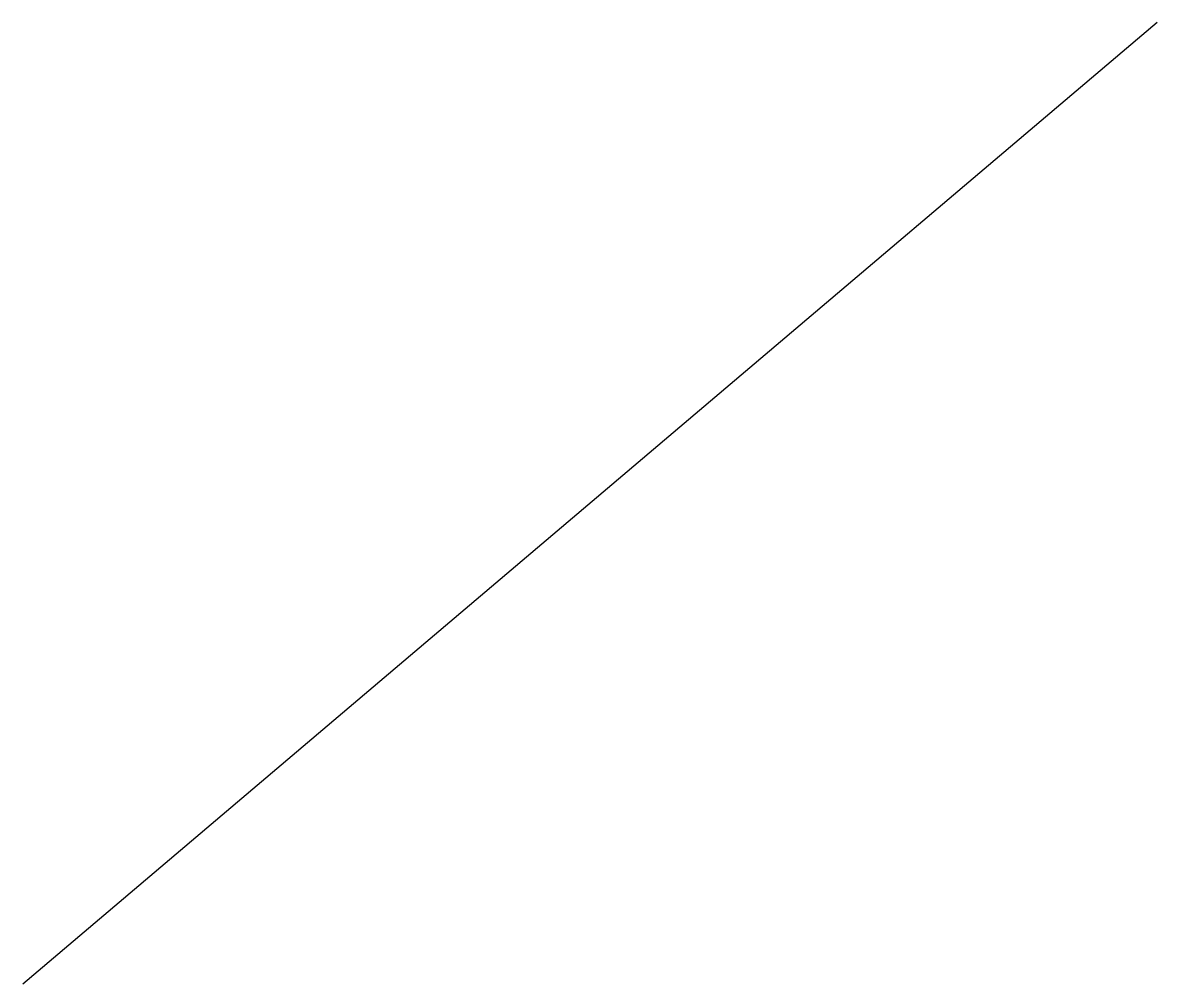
# Model space of a CAD drawing. Header units: metres. Extents: x 0.0219 to 0.0415, y 0.814 to 0.8307.
import ezdxf

# ---------------------------------------------------------------- set-up
doc = ezdxf.new("R2010")
doc.units = ezdxf.units.M

msp = doc.modelspace()

# ---------------------------------------------------------------- linework, layer by layer
at = {"color": 7}
msp.add_line((0.041531, 0.830696), (0.021879, 0.814032), dxfattribs=at)
msp.add_line((0.041531, 0.830696), (0.021879, 0.814032), dxfattribs=at)
msp.add_line((0.041531, 0.830696), (0.021879, 0.814032), dxfattribs=at)
msp.add_line((0.041531, 0.830696), (0.021879, 0.814032), dxfattribs=at)
msp.add_line((0.041531, 0.830696), (0.021879, 0.814032), dxfattribs=at)
msp.add_line((0.041531, 0.830696), (0.021879, 0.814032), dxfattribs=at)
msp.add_line((0.041531, 0.830696), (0.021879, 0.814032), dxfattribs=at)
msp.add_line((0.041531, 0.830696), (0.021879, 0.814032), dxfattribs=at)
msp.add_line((0.041531, 0.830696), (0.021879, 0.814032), dxfattribs=at)
msp.add_line((0.041531, 0.830696), (0.021879, 0.814032), dxfattribs=at)
msp.add_line((0.041531, 0.830696), (0.021879, 0.814032), dxfattribs=at)
msp.add_line((0.041531, 0.830696), (0.021879, 0.814032), dxfattribs=at)
msp.add_line((0.041531, 0.830696), (0.021879, 0.814032), dxfattribs=at)
msp.add_line((0.041531, 0.830696), (0.021879, 0.814032), dxfattribs=at)
msp.add_line((0.041531, 0.830696), (0.021879, 0.814032), dxfattribs=at)
msp.add_line((0.041531, 0.830696), (0.021879, 0.814032), dxfattribs=at)
msp.add_line((0.041531, 0.830696), (0.021879, 0.814032), dxfattribs=at)
msp.add_line((0.041531, 0.830696), (0.021879, 0.814032), dxfattribs=at)
msp.add_line((0.041531, 0.830696), (0.021879, 0.814032), dxfattribs=at)
msp.add_line((0.041531, 0.830696), (0.021879, 0.814032), dxfattribs=at)
msp.add_line((0.041531, 0.830696), (0.021879, 0.814032), dxfattribs=at)
msp.add_line((0.041531, 0.830696), (0.021879, 0.814032), dxfattribs=at)
msp.add_line((0.041531, 0.830696), (0.021879, 0.814032), dxfattribs=at)
msp.add_line((0.041531, 0.830696), (0.021879, 0.814032), dxfattribs=at)
msp.add_line((0.041531, 0.830696), (0.021879, 0.814032), dxfattribs=at)
msp.add_line((0.041531, 0.830696), (0.021879, 0.814032), dxfattribs=at)
msp.add_line((0.041531, 0.830696), (0.021879, 0.814032), dxfattribs=at)
msp.add_line((0.041531, 0.830696), (0.021879, 0.814032), dxfattribs=at)
msp.add_line((0.041531, 0.830696), (0.021879, 0.814032), dxfattribs=at)
msp.add_line((0.041531, 0.830696), (0.021879, 0.814032), dxfattribs=at)
msp.add_line((0.041531, 0.830696), (0.021879, 0.814032), dxfattribs=at)
msp.add_line((0.041531, 0.830696), (0.021879, 0.814032), dxfattribs=at)
msp.add_line((0.041531, 0.830696), (0.021879, 0.814032), dxfattribs=at)
msp.add_line((0.041531, 0.830696), (0.021879, 0.814032), dxfattribs=at)
msp.add_line((0.041531, 0.830696), (0.021879, 0.814032), dxfattribs=at)
msp.add_line((0.041531, 0.830696), (0.021879, 0.814032), dxfattribs=at)
msp.add_line((0.041531, 0.830696), (0.021879, 0.814032), dxfattribs=at)
msp.add_line((0.041531, 0.830696), (0.021879, 0.814032), dxfattribs=at)
msp.add_line((0.041531, 0.830696), (0.021879, 0.814032), dxfattribs=at)
msp.add_line((0.041531, 0.830696), (0.021879, 0.814032), dxfattribs=at)
msp.add_line((0.041531, 0.830696), (0.021879, 0.814032), dxfattribs=at)
msp.add_line((0.041531, 0.830696), (0.021879, 0.814032), dxfattribs=at)
msp.add_line((0.041531, 0.830696), (0.021879, 0.814032), dxfattribs=at)
msp.add_line((0.041531, 0.830696), (0.021879, 0.814032), dxfattribs=at)
msp.add_line((0.041531, 0.830696), (0.021879, 0.814032), dxfattribs=at)
msp.add_line((0.041531, 0.830696), (0.021879, 0.814032), dxfattribs=at)
msp.add_line((0.041531, 0.830696), (0.021879, 0.814032), dxfattribs=at)
msp.add_line((0.041531, 0.830696), (0.021879, 0.814032), dxfattribs=at)
msp.add_line((0.041531, 0.830696), (0.021879, 0.814032), dxfattribs=at)
msp.add_line((0.041531, 0.830696), (0.021879, 0.814032), dxfattribs=at)
msp.add_line((0.041531, 0.830696), (0.021879, 0.814032), dxfattribs=at)
msp.add_line((0.041531, 0.830696), (0.021879, 0.814032), dxfattribs=at)
msp.add_line((0.041531, 0.830696), (0.021879, 0.814032), dxfattribs=at)
msp.add_line((0.041531, 0.830696), (0.021879, 0.814032), dxfattribs=at)
msp.add_line((0.041531, 0.830696), (0.021879, 0.814032), dxfattribs=at)
msp.add_line((0.041531, 0.830696), (0.021879, 0.814032), dxfattribs=at)
msp.add_line((0.041531, 0.830696), (0.021879, 0.814032), dxfattribs=at)
msp.add_line((0.041531, 0.830696), (0.021879, 0.814032), dxfattribs=at)
msp.add_line((0.041531, 0.830696), (0.021879, 0.814032), dxfattribs=at)
msp.add_line((0.041531, 0.830696), (0.021879, 0.814032), dxfattribs=at)
msp.add_line((0.041531, 0.830696), (0.021879, 0.814032), dxfattribs=at)
msp.add_line((0.041531, 0.830696), (0.021879, 0.814032), dxfattribs=at)
msp.add_line((0.041531, 0.830696), (0.021879, 0.814032), dxfattribs=at)
msp.add_line((0.041531, 0.830696), (0.021879, 0.814032), dxfattribs=at)
msp.add_line((0.041531, 0.830696), (0.021879, 0.814032), dxfattribs=at)
msp.add_line((0.041531, 0.830696), (0.021879, 0.814032), dxfattribs=at)
msp.add_line((0.041531, 0.830696), (0.021879, 0.814032), dxfattribs=at)
msp.add_line((0.041531, 0.830696), (0.021879, 0.814032), dxfattribs=at)
msp.add_line((0.041531, 0.830696), (0.021879, 0.814032), dxfattribs=at)
msp.add_line((0.041531, 0.830696), (0.021879, 0.814032), dxfattribs=at)
msp.add_line((0.041531, 0.830696), (0.021879, 0.814032), dxfattribs=at)
msp.add_line((0.041531, 0.830696), (0.021879, 0.814032), dxfattribs=at)
msp.add_line((0.041531, 0.830696), (0.021879, 0.814032), dxfattribs=at)
msp.add_line((0.041531, 0.830696), (0.021879, 0.814032), dxfattribs=at)
msp.add_line((0.041531, 0.830696), (0.021879, 0.814032), dxfattribs=at)
msp.add_line((0.041531, 0.830696), (0.021879, 0.814032), dxfattribs=at)
msp.add_line((0.041531, 0.830696), (0.021879, 0.814032), dxfattribs=at)
msp.add_line((0.041531, 0.830696), (0.021879, 0.814032), dxfattribs=at)
msp.add_line((0.041531, 0.830696), (0.021879, 0.814032), dxfattribs=at)
msp.add_line((0.041531, 0.830696), (0.021879, 0.814032), dxfattribs=at)
msp.add_line((0.041531, 0.830696), (0.021879, 0.814032), dxfattribs=at)
msp.add_line((0.041531, 0.830696), (0.021879, 0.814032), dxfattribs=at)
msp.add_line((0.041531, 0.830696), (0.021879, 0.814032), dxfattribs=at)
msp.add_line((0.041531, 0.830696), (0.021879, 0.814032), dxfattribs=at)
msp.add_line((0.041531, 0.830696), (0.021879, 0.814032), dxfattribs=at)
msp.add_line((0.041531, 0.830696), (0.021879, 0.814032), dxfattribs=at)
msp.add_line((0.041531, 0.830696), (0.021879, 0.814032), dxfattribs=at)
msp.add_line((0.041531, 0.830696), (0.021879, 0.814032), dxfattribs=at)
msp.add_line((0.041531, 0.830696), (0.021879, 0.814032), dxfattribs=at)
msp.add_line((0.041531, 0.830696), (0.021879, 0.814032), dxfattribs=at)
msp.add_line((0.041531, 0.830696), (0.021879, 0.814032), dxfattribs=at)
msp.add_line((0.041531, 0.830696), (0.021879, 0.814032), dxfattribs=at)
msp.add_line((0.041531, 0.830696), (0.021879, 0.814032), dxfattribs=at)
msp.add_line((0.041531, 0.830696), (0.021879, 0.814032), dxfattribs=at)
msp.add_line((0.041531, 0.830696), (0.021879, 0.814032), dxfattribs=at)
msp.add_line((0.041531, 0.830696), (0.021879, 0.814032), dxfattribs=at)
msp.add_line((0.041531, 0.830696), (0.021879, 0.814032), dxfattribs=at)
msp.add_line((0.041531, 0.830696), (0.021879, 0.814032), dxfattribs=at)
msp.add_line((0.041531, 0.830696), (0.021879, 0.814032), dxfattribs=at)
msp.add_line((0.041531, 0.830696), (0.021879, 0.814032), dxfattribs=at)
msp.add_line((0.041531, 0.830696), (0.021879, 0.814032), dxfattribs=at)
msp.add_line((0.041531, 0.830696), (0.021879, 0.814032), dxfattribs=at)
msp.add_line((0.041531, 0.830696), (0.021879, 0.814032), dxfattribs=at)
msp.add_line((0.041531, 0.830696), (0.021879, 0.814032), dxfattribs=at)
msp.add_line((0.041531, 0.830696), (0.021879, 0.814032), dxfattribs=at)
msp.add_line((0.041531, 0.830696), (0.021879, 0.814032), dxfattribs=at)
msp.add_line((0.041531, 0.830696), (0.021879, 0.814032), dxfattribs=at)
msp.add_line((0.041531, 0.830696), (0.021879, 0.814032), dxfattribs=at)
msp.add_line((0.041531, 0.830696), (0.021879, 0.814032), dxfattribs=at)
msp.add_line((0.041531, 0.830696), (0.021879, 0.814032), dxfattribs=at)
msp.add_line((0.041531, 0.830696), (0.021879, 0.814032), dxfattribs=at)
msp.add_line((0.041531, 0.830696), (0.021879, 0.814032), dxfattribs=at)
msp.add_line((0.041531, 0.830696), (0.021879, 0.814032), dxfattribs=at)
msp.add_line((0.041531, 0.830696), (0.021879, 0.814032), dxfattribs=at)
msp.add_line((0.041531, 0.830696), (0.021879, 0.814032), dxfattribs=at)
msp.add_line((0.041531, 0.830696), (0.021879, 0.814032), dxfattribs=at)
msp.add_line((0.041531, 0.830696), (0.021879, 0.814032), dxfattribs=at)
msp.add_line((0.041531, 0.830696), (0.021879, 0.814032), dxfattribs=at)
msp.add_line((0.041531, 0.830696), (0.021879, 0.814032), dxfattribs=at)
msp.add_line((0.041531, 0.830696), (0.021879, 0.814032), dxfattribs=at)
msp.add_line((0.041531, 0.830696), (0.021879, 0.814032), dxfattribs=at)
msp.add_line((0.041531, 0.830696), (0.021879, 0.814032), dxfattribs=at)
msp.add_line((0.041531, 0.830696), (0.021879, 0.814032), dxfattribs=at)
msp.add_line((0.041531, 0.830696), (0.021879, 0.814032), dxfattribs=at)
msp.add_line((0.041531, 0.830696), (0.021879, 0.814032), dxfattribs=at)
msp.add_line((0.041531, 0.830696), (0.021879, 0.814032), dxfattribs=at)
msp.add_line((0.041531, 0.830696), (0.021879, 0.814032), dxfattribs=at)
msp.add_line((0.041531, 0.830696), (0.021879, 0.814032), dxfattribs=at)
msp.add_line((0.041531, 0.830696), (0.021879, 0.814032), dxfattribs=at)
msp.add_line((0.041531, 0.830696), (0.021879, 0.814032), dxfattribs=at)
msp.add_line((0.041531, 0.830696), (0.021879, 0.814032), dxfattribs=at)
msp.add_line((0.041531, 0.830696), (0.021879, 0.814032), dxfattribs=at)
msp.add_line((0.041531, 0.830696), (0.021879, 0.814032), dxfattribs=at)
msp.add_line((0.041531, 0.830696), (0.021879, 0.814032), dxfattribs=at)
msp.add_line((0.041531, 0.830696), (0.021879, 0.814032), dxfattribs=at)
msp.add_line((0.041531, 0.830696), (0.021879, 0.814032), dxfattribs=at)
msp.add_line((0.041531, 0.830696), (0.021879, 0.814032), dxfattribs=at)
msp.add_line((0.041531, 0.830696), (0.021879, 0.814032), dxfattribs=at)
msp.add_line((0.041531, 0.830696), (0.021879, 0.814032), dxfattribs=at)
msp.add_line((0.041531, 0.830696), (0.021879, 0.814032), dxfattribs=at)
msp.add_line((0.041531, 0.830696), (0.021879, 0.814032), dxfattribs=at)
msp.add_line((0.041531, 0.830696), (0.021879, 0.814032), dxfattribs=at)
msp.add_line((0.041531, 0.830696), (0.021879, 0.814032), dxfattribs=at)
msp.add_line((0.041531, 0.830696), (0.021879, 0.814032), dxfattribs=at)
msp.add_line((0.041531, 0.830696), (0.021879, 0.814032), dxfattribs=at)
msp.add_line((0.041531, 0.830696), (0.021879, 0.814032), dxfattribs=at)
msp.add_line((0.041531, 0.830696), (0.021879, 0.814032), dxfattribs=at)
msp.add_line((0.041531, 0.830696), (0.021879, 0.814032), dxfattribs=at)
msp.add_line((0.041531, 0.830696), (0.021879, 0.814032), dxfattribs=at)
msp.add_line((0.041531, 0.830696), (0.021879, 0.814032), dxfattribs=at)
msp.add_line((0.041531, 0.830696), (0.021879, 0.814032), dxfattribs=at)
msp.add_line((0.041531, 0.830696), (0.021879, 0.814032), dxfattribs=at)
msp.add_line((0.041531, 0.830696), (0.021879, 0.814032), dxfattribs=at)
msp.add_line((0.041531, 0.830696), (0.021879, 0.814032), dxfattribs=at)
msp.add_line((0.041531, 0.830696), (0.021879, 0.814032), dxfattribs=at)
msp.add_line((0.041531, 0.830696), (0.021879, 0.814032), dxfattribs=at)
msp.add_line((0.041531, 0.830696), (0.021879, 0.814032), dxfattribs=at)
msp.add_line((0.041531, 0.830696), (0.021879, 0.814032), dxfattribs=at)
msp.add_line((0.041531, 0.830696), (0.021879, 0.814032), dxfattribs=at)
msp.add_line((0.041531, 0.830696), (0.021879, 0.814032), dxfattribs=at)
msp.add_line((0.041531, 0.830696), (0.021879, 0.814032), dxfattribs=at)
msp.add_line((0.041531, 0.830696), (0.021879, 0.814032), dxfattribs=at)
msp.add_line((0.041531, 0.830696), (0.021879, 0.814032), dxfattribs=at)
msp.add_line((0.041531, 0.830696), (0.021879, 0.814032), dxfattribs=at)
msp.add_line((0.041531, 0.830696), (0.021879, 0.814032), dxfattribs=at)
msp.add_line((0.041531, 0.830696), (0.021879, 0.814032), dxfattribs=at)
msp.add_line((0.041531, 0.830696), (0.021879, 0.814032), dxfattribs=at)
msp.add_line((0.041531, 0.830696), (0.021879, 0.814032), dxfattribs=at)
msp.add_line((0.041531, 0.830696), (0.021879, 0.814032), dxfattribs=at)
msp.add_line((0.041531, 0.830696), (0.021879, 0.814032), dxfattribs=at)
msp.add_line((0.041531, 0.830696), (0.021879, 0.814032), dxfattribs=at)
msp.add_line((0.041531, 0.830696), (0.021879, 0.814032), dxfattribs=at)
msp.add_line((0.041531, 0.830696), (0.021879, 0.814032), dxfattribs=at)
msp.add_line((0.041531, 0.830696), (0.021879, 0.814032), dxfattribs=at)
msp.add_line((0.041531, 0.830696), (0.021879, 0.814032), dxfattribs=at)
msp.add_line((0.041531, 0.830696), (0.021879, 0.814032), dxfattribs=at)
msp.add_line((0.041531, 0.830696), (0.021879, 0.814032), dxfattribs=at)
msp.add_line((0.041531, 0.830696), (0.021879, 0.814032), dxfattribs=at)
msp.add_line((0.041531, 0.830696), (0.021879, 0.814032), dxfattribs=at)
msp.add_line((0.041531, 0.830696), (0.021879, 0.814032), dxfattribs=at)
msp.add_line((0.041531, 0.830696), (0.021879, 0.814032), dxfattribs=at)
msp.add_line((0.041531, 0.830696), (0.021879, 0.814032), dxfattribs=at)
msp.add_line((0.041531, 0.830696), (0.021879, 0.814032), dxfattribs=at)
msp.add_line((0.041531, 0.830696), (0.021879, 0.814032), dxfattribs=at)
msp.add_line((0.041531, 0.830696), (0.021879, 0.814032), dxfattribs=at)
msp.add_line((0.041531, 0.830696), (0.021879, 0.814032), dxfattribs=at)
msp.add_line((0.041531, 0.830696), (0.021879, 0.814032), dxfattribs=at)
msp.add_line((0.041531, 0.830696), (0.021879, 0.814032), dxfattribs=at)
msp.add_line((0.041531, 0.830696), (0.021879, 0.814032), dxfattribs=at)
msp.add_line((0.041531, 0.830696), (0.021879, 0.814032), dxfattribs=at)
msp.add_line((0.041531, 0.830696), (0.021879, 0.814032), dxfattribs=at)
msp.add_line((0.041531, 0.830696), (0.021879, 0.814032), dxfattribs=at)
msp.add_line((0.041531, 0.830696), (0.021879, 0.814032), dxfattribs=at)
msp.add_line((0.041531, 0.830696), (0.021879, 0.814032), dxfattribs=at)
msp.add_line((0.041531, 0.830696), (0.021879, 0.814032), dxfattribs=at)
msp.add_line((0.041531, 0.830696), (0.021879, 0.814032), dxfattribs=at)
msp.add_line((0.041531, 0.830696), (0.021879, 0.814032), dxfattribs=at)
msp.add_line((0.041531, 0.830696), (0.021879, 0.814032), dxfattribs=at)
msp.add_line((0.041531, 0.830696), (0.021879, 0.814032), dxfattribs=at)
msp.add_line((0.041531, 0.830696), (0.021879, 0.814032), dxfattribs=at)
msp.add_line((0.041531, 0.830696), (0.021879, 0.814032), dxfattribs=at)
msp.add_line((0.041531, 0.830696), (0.021879, 0.814032), dxfattribs=at)
msp.add_line((0.041531, 0.830696), (0.021879, 0.814032), dxfattribs=at)
msp.add_line((0.041531, 0.830696), (0.021879, 0.814032), dxfattribs=at)
msp.add_line((0.041531, 0.830696), (0.021879, 0.814032), dxfattribs=at)
msp.add_line((0.041531, 0.830696), (0.021879, 0.814032), dxfattribs=at)
msp.add_line((0.041531, 0.830696), (0.021879, 0.814032), dxfattribs=at)
msp.add_line((0.041531, 0.830696), (0.021879, 0.814032), dxfattribs=at)
msp.add_line((0.041531, 0.830696), (0.021879, 0.814032), dxfattribs=at)
msp.add_line((0.041531, 0.830696), (0.021879, 0.814032), dxfattribs=at)
msp.add_line((0.041531, 0.830696), (0.021879, 0.814032), dxfattribs=at)
msp.add_line((0.041531, 0.830696), (0.021879, 0.814032), dxfattribs=at)
msp.add_line((0.041531, 0.830696), (0.021879, 0.814032), dxfattribs=at)
msp.add_line((0.041531, 0.830696), (0.021879, 0.814032), dxfattribs=at)
msp.add_line((0.041531, 0.830696), (0.021879, 0.814032), dxfattribs=at)
msp.add_line((0.041531, 0.830696), (0.021879, 0.814032), dxfattribs=at)
msp.add_line((0.041531, 0.830696), (0.021879, 0.814032), dxfattribs=at)
msp.add_line((0.041531, 0.830696), (0.021879, 0.814032), dxfattribs=at)
msp.add_line((0.041531, 0.830696), (0.021879, 0.814032), dxfattribs=at)
msp.add_line((0.041531, 0.830696), (0.021879, 0.814032), dxfattribs=at)
msp.add_line((0.041531, 0.830696), (0.021879, 0.814032), dxfattribs=at)
msp.add_line((0.041531, 0.830696), (0.021879, 0.814032), dxfattribs=at)
msp.add_line((0.041531, 0.830696), (0.021879, 0.814032), dxfattribs=at)
msp.add_line((0.041531, 0.830696), (0.021879, 0.814032), dxfattribs=at)
msp.add_line((0.041531, 0.830696), (0.021879, 0.814032), dxfattribs=at)
msp.add_line((0.041531, 0.830696), (0.021879, 0.814032), dxfattribs=at)
msp.add_line((0.041531, 0.830696), (0.021879, 0.814032), dxfattribs=at)
msp.add_line((0.041531, 0.830696), (0.021879, 0.814032), dxfattribs=at)
msp.add_line((0.041531, 0.830696), (0.021879, 0.814032), dxfattribs=at)
msp.add_line((0.041531, 0.830696), (0.021879, 0.814032), dxfattribs=at)
msp.add_line((0.041531, 0.830696), (0.021879, 0.814032), dxfattribs=at)
msp.add_line((0.041531, 0.830696), (0.021879, 0.814032), dxfattribs=at)
msp.add_line((0.041531, 0.830696), (0.021879, 0.814032), dxfattribs=at)
msp.add_line((0.041531, 0.830696), (0.021879, 0.814032), dxfattribs=at)
msp.add_line((0.041531, 0.830696), (0.021879, 0.814032), dxfattribs=at)
msp.add_line((0.041531, 0.830696), (0.021879, 0.814032), dxfattribs=at)
msp.add_line((0.041531, 0.830696), (0.021879, 0.814032), dxfattribs=at)
msp.add_line((0.041531, 0.830696), (0.021879, 0.814032), dxfattribs=at)
msp.add_line((0.041531, 0.830696), (0.021879, 0.814032), dxfattribs=at)
msp.add_line((0.041531, 0.830696), (0.021879, 0.814032), dxfattribs=at)
msp.add_line((0.041531, 0.830696), (0.021879, 0.814032), dxfattribs=at)
msp.add_line((0.041531, 0.830696), (0.021879, 0.814032), dxfattribs=at)
msp.add_line((0.041531, 0.830696), (0.021879, 0.814032), dxfattribs=at)
msp.add_line((0.041531, 0.830696), (0.021879, 0.814032), dxfattribs=at)
msp.add_line((0.041531, 0.830696), (0.021879, 0.814032), dxfattribs=at)
msp.add_line((0.041531, 0.830696), (0.021879, 0.814032), dxfattribs=at)
msp.add_line((0.041531, 0.830696), (0.021879, 0.814032), dxfattribs=at)
msp.add_line((0.041531, 0.830696), (0.021879, 0.814032), dxfattribs=at)
msp.add_line((0.041531, 0.830696), (0.021879, 0.814032), dxfattribs=at)
msp.add_line((0.041531, 0.830696), (0.021879, 0.814032), dxfattribs=at)
msp.add_line((0.041531, 0.830696), (0.021879, 0.814032), dxfattribs=at)
msp.add_line((0.041531, 0.830696), (0.021879, 0.814032), dxfattribs=at)
msp.add_line((0.041531, 0.830696), (0.021879, 0.814032), dxfattribs=at)
msp.add_line((0.041531, 0.830696), (0.021879, 0.814032), dxfattribs=at)
msp.add_line((0.041531, 0.830696), (0.021879, 0.814032), dxfattribs=at)
msp.add_line((0.041531, 0.830696), (0.021879, 0.814032), dxfattribs=at)
msp.add_line((0.041531, 0.830696), (0.021879, 0.814032), dxfattribs=at)
msp.add_line((0.041531, 0.830696), (0.021879, 0.814032), dxfattribs=at)
msp.add_line((0.041531, 0.830696), (0.021879, 0.814032), dxfattribs=at)
msp.add_line((0.041531, 0.830696), (0.021879, 0.814032), dxfattribs=at)
msp.add_line((0.041531, 0.830696), (0.021879, 0.814032), dxfattribs=at)
msp.add_line((0.041531, 0.830696), (0.021879, 0.814032), dxfattribs=at)
msp.add_line((0.041531, 0.830696), (0.021879, 0.814032), dxfattribs=at)
msp.add_line((0.041531, 0.830696), (0.021879, 0.814032), dxfattribs=at)
msp.add_line((0.041531, 0.830696), (0.021879, 0.814032), dxfattribs=at)
msp.add_line((0.041531, 0.830696), (0.021879, 0.814032), dxfattribs=at)
msp.add_line((0.041531, 0.830696), (0.021879, 0.814032), dxfattribs=at)
msp.add_line((0.041531, 0.830696), (0.021879, 0.814032), dxfattribs=at)
msp.add_line((0.041531, 0.830696), (0.021879, 0.814032), dxfattribs=at)
msp.add_line((0.041531, 0.830696), (0.021879, 0.814032), dxfattribs=at)
msp.add_line((0.041531, 0.830696), (0.021879, 0.814032), dxfattribs=at)
msp.add_line((0.041531, 0.830696), (0.021879, 0.814032), dxfattribs=at)
msp.add_line((0.041531, 0.830696), (0.021879, 0.814032), dxfattribs=at)
msp.add_line((0.041531, 0.830696), (0.021879, 0.814032), dxfattribs=at)
msp.add_line((0.041531, 0.830696), (0.021879, 0.814032), dxfattribs=at)
msp.add_line((0.041531, 0.830696), (0.021879, 0.814032), dxfattribs=at)
msp.add_line((0.041531, 0.830696), (0.021879, 0.814032), dxfattribs=at)
msp.add_line((0.041531, 0.830696), (0.021879, 0.814032), dxfattribs=at)
msp.add_line((0.041531, 0.830696), (0.021879, 0.814032), dxfattribs=at)
msp.add_line((0.041531, 0.830696), (0.021879, 0.814032), dxfattribs=at)
msp.add_line((0.041531, 0.830696), (0.021879, 0.814032), dxfattribs=at)
msp.add_line((0.041531, 0.830696), (0.021879, 0.814032), dxfattribs=at)
msp.add_line((0.041531, 0.830696), (0.021879, 0.814032), dxfattribs=at)
msp.add_line((0.041531, 0.830696), (0.021879, 0.814032), dxfattribs=at)
msp.add_line((0.041531, 0.830696), (0.021879, 0.814032), dxfattribs=at)
msp.add_line((0.041531, 0.830696), (0.021879, 0.814032), dxfattribs=at)
msp.add_line((0.041531, 0.830696), (0.021879, 0.814032), dxfattribs=at)
msp.add_line((0.041531, 0.830696), (0.021879, 0.814032), dxfattribs=at)
msp.add_line((0.041531, 0.830696), (0.021879, 0.814032), dxfattribs=at)
msp.add_line((0.041531, 0.830696), (0.021879, 0.814032), dxfattribs=at)
msp.add_line((0.041531, 0.830696), (0.021879, 0.814032), dxfattribs=at)
msp.add_line((0.041531, 0.830696), (0.021879, 0.814032), dxfattribs=at)
msp.add_line((0.041531, 0.830696), (0.021879, 0.814032), dxfattribs=at)
msp.add_line((0.041531, 0.830696), (0.021879, 0.814032), dxfattribs=at)
msp.add_line((0.041531, 0.830696), (0.021879, 0.814032), dxfattribs=at)
msp.add_line((0.041531, 0.830696), (0.021879, 0.814032), dxfattribs=at)
msp.add_line((0.041531, 0.830696), (0.021879, 0.814032), dxfattribs=at)
msp.add_line((0.041531, 0.830696), (0.021879, 0.814032), dxfattribs=at)
msp.add_line((0.041531, 0.830696), (0.021879, 0.814032), dxfattribs=at)
msp.add_line((0.041531, 0.830696), (0.021879, 0.814032), dxfattribs=at)
msp.add_line((0.041531, 0.830696), (0.021879, 0.814032), dxfattribs=at)
msp.add_line((0.041531, 0.830696), (0.021879, 0.814032), dxfattribs=at)
msp.add_line((0.041531, 0.830696), (0.021879, 0.814032), dxfattribs=at)
msp.add_line((0.041531, 0.830696), (0.021879, 0.814032), dxfattribs=at)
msp.add_line((0.041531, 0.830696), (0.021879, 0.814032), dxfattribs=at)
msp.add_line((0.041531, 0.830696), (0.021879, 0.814032), dxfattribs=at)
msp.add_line((0.041531, 0.830696), (0.021879, 0.814032), dxfattribs=at)
msp.add_line((0.041531, 0.830696), (0.021879, 0.814032), dxfattribs=at)
msp.add_line((0.041531, 0.830696), (0.021879, 0.814032), dxfattribs=at)
msp.add_line((0.041531, 0.830696), (0.021879, 0.814032), dxfattribs=at)
msp.add_line((0.041531, 0.830696), (0.021879, 0.814032), dxfattribs=at)
msp.add_line((0.041531, 0.830696), (0.021879, 0.814032), dxfattribs=at)
msp.add_line((0.041531, 0.830696), (0.021879, 0.814032), dxfattribs=at)
msp.add_line((0.041531, 0.830696), (0.021879, 0.814032), dxfattribs=at)
msp.add_line((0.041531, 0.830696), (0.021879, 0.814032), dxfattribs=at)
msp.add_line((0.041531, 0.830696), (0.021879, 0.814032), dxfattribs=at)
msp.add_line((0.041531, 0.830696), (0.021879, 0.814032), dxfattribs=at)
msp.add_line((0.041531, 0.830696), (0.021879, 0.814032), dxfattribs=at)
msp.add_line((0.041531, 0.830696), (0.021879, 0.814032), dxfattribs=at)
msp.add_line((0.041531, 0.830696), (0.021879, 0.814032), dxfattribs=at)
msp.add_line((0.041531, 0.830696), (0.021879, 0.814032), dxfattribs=at)
msp.add_line((0.041531, 0.830696), (0.021879, 0.814032), dxfattribs=at)
msp.add_line((0.041531, 0.830696), (0.021879, 0.814032), dxfattribs=at)
msp.add_line((0.041531, 0.830696), (0.021879, 0.814032), dxfattribs=at)
msp.add_line((0.041531, 0.830696), (0.021879, 0.814032), dxfattribs=at)
msp.add_line((0.041531, 0.830696), (0.021879, 0.814032), dxfattribs=at)
msp.add_line((0.041531, 0.830696), (0.021879, 0.814032), dxfattribs=at)
msp.add_line((0.041531, 0.830696), (0.021879, 0.814032), dxfattribs=at)
msp.add_line((0.041531, 0.830696), (0.021879, 0.814032), dxfattribs=at)
msp.add_line((0.041531, 0.830696), (0.021879, 0.814032), dxfattribs=at)
msp.add_line((0.041531, 0.830696), (0.021879, 0.814032), dxfattribs=at)
msp.add_line((0.041531, 0.830696), (0.021879, 0.814032), dxfattribs=at)
msp.add_line((0.041531, 0.830696), (0.021879, 0.814032), dxfattribs=at)
msp.add_line((0.041531, 0.830696), (0.021879, 0.814032), dxfattribs=at)
msp.add_line((0.041531, 0.830696), (0.021879, 0.814032), dxfattribs=at)
msp.add_line((0.041531, 0.830696), (0.021879, 0.814032), dxfattribs=at)
msp.add_line((0.041531, 0.830696), (0.021879, 0.814032), dxfattribs=at)
msp.add_line((0.041531, 0.830696), (0.021879, 0.814032), dxfattribs=at)
msp.add_line((0.041531, 0.830696), (0.021879, 0.814032), dxfattribs=at)
msp.add_line((0.041531, 0.830696), (0.021879, 0.814032), dxfattribs=at)
msp.add_line((0.041531, 0.830696), (0.021879, 0.814032), dxfattribs=at)
msp.add_line((0.041531, 0.830696), (0.021879, 0.814032), dxfattribs=at)
msp.add_line((0.041531, 0.830696), (0.021879, 0.814032), dxfattribs=at)
msp.add_line((0.041531, 0.830696), (0.021879, 0.814032), dxfattribs=at)
msp.add_line((0.041531, 0.830696), (0.021879, 0.814032), dxfattribs=at)
msp.add_line((0.041531, 0.830696), (0.021879, 0.814032), dxfattribs=at)
msp.add_line((0.041531, 0.830696), (0.021879, 0.814032), dxfattribs=at)
msp.add_line((0.041531, 0.830696), (0.021879, 0.814032), dxfattribs=at)
msp.add_line((0.041531, 0.830696), (0.021879, 0.814032), dxfattribs=at)
msp.add_line((0.041531, 0.830696), (0.021879, 0.814032), dxfattribs=at)
msp.add_line((0.041531, 0.830696), (0.021879, 0.814032), dxfattribs=at)
msp.add_line((0.041531, 0.830696), (0.021879, 0.814032), dxfattribs=at)
msp.add_line((0.041531, 0.830696), (0.021879, 0.814032), dxfattribs=at)
msp.add_line((0.041531, 0.830696), (0.021879, 0.814032), dxfattribs=at)
msp.add_line((0.041531, 0.830696), (0.021879, 0.814032), dxfattribs=at)
msp.add_line((0.041531, 0.830696), (0.021879, 0.814032), dxfattribs=at)
msp.add_line((0.041531, 0.830696), (0.021879, 0.814032), dxfattribs=at)
msp.add_line((0.041531, 0.830696), (0.021879, 0.814032), dxfattribs=at)
msp.add_line((0.041531, 0.830696), (0.021879, 0.814032), dxfattribs=at)
msp.add_line((0.041531, 0.830696), (0.021879, 0.814032), dxfattribs=at)
msp.add_line((0.041531, 0.830696), (0.021879, 0.814032), dxfattribs=at)
msp.add_line((0.041531, 0.830696), (0.021879, 0.814032), dxfattribs=at)
msp.add_line((0.041531, 0.830696), (0.021879, 0.814032), dxfattribs=at)
msp.add_line((0.041531, 0.830696), (0.021879, 0.814032), dxfattribs=at)
msp.add_line((0.041531, 0.830696), (0.021879, 0.814032), dxfattribs=at)
msp.add_line((0.041531, 0.830696), (0.021879, 0.814032), dxfattribs=at)
msp.add_line((0.041531, 0.830696), (0.021879, 0.814032), dxfattribs=at)
msp.add_line((0.041531, 0.830696), (0.021879, 0.814032), dxfattribs=at)
msp.add_line((0.041531, 0.830696), (0.021879, 0.814032), dxfattribs=at)
msp.add_line((0.041531, 0.830696), (0.021879, 0.814032), dxfattribs=at)
msp.add_line((0.041531, 0.830696), (0.021879, 0.814032), dxfattribs=at)
msp.add_line((0.041531, 0.830696), (0.021879, 0.814032), dxfattribs=at)
msp.add_line((0.041531, 0.830696), (0.021879, 0.814032), dxfattribs=at)
msp.add_line((0.041531, 0.830696), (0.021879, 0.814032), dxfattribs=at)
msp.add_line((0.041531, 0.830696), (0.021879, 0.814032), dxfattribs=at)
msp.add_line((0.041531, 0.830696), (0.021879, 0.814032), dxfattribs=at)
msp.add_line((0.041531, 0.830696), (0.021879, 0.814032), dxfattribs=at)
msp.add_line((0.041531, 0.830696), (0.021879, 0.814032), dxfattribs=at)
msp.add_line((0.041531, 0.830696), (0.021879, 0.814032), dxfattribs=at)
msp.add_line((0.041531, 0.830696), (0.021879, 0.814032), dxfattribs=at)
msp.add_line((0.041531, 0.830696), (0.021879, 0.814032), dxfattribs=at)
msp.add_line((0.041531, 0.830696), (0.021879, 0.814032), dxfattribs=at)
msp.add_line((0.041531, 0.830696), (0.021879, 0.814032), dxfattribs=at)
msp.add_line((0.041531, 0.830696), (0.021879, 0.814032), dxfattribs=at)
msp.add_line((0.041531, 0.830696), (0.021879, 0.814032), dxfattribs=at)
msp.add_line((0.041531, 0.830696), (0.021879, 0.814032), dxfattribs=at)
msp.add_line((0.041531, 0.830696), (0.021879, 0.814032), dxfattribs=at)
msp.add_line((0.041531, 0.830696), (0.021879, 0.814032), dxfattribs=at)
msp.add_line((0.041531, 0.830696), (0.021879, 0.814032), dxfattribs=at)
msp.add_line((0.041531, 0.830696), (0.021879, 0.814032), dxfattribs=at)
msp.add_line((0.041531, 0.830696), (0.021879, 0.814032), dxfattribs=at)
msp.add_line((0.041531, 0.830696), (0.021879, 0.814032), dxfattribs=at)
msp.add_line((0.041531, 0.830696), (0.021879, 0.814032), dxfattribs=at)
msp.add_line((0.041531, 0.830696), (0.021879, 0.814032), dxfattribs=at)
msp.add_line((0.041531, 0.830696), (0.021879, 0.814032), dxfattribs=at)
msp.add_line((0.041531, 0.830696), (0.021879, 0.814032), dxfattribs=at)
msp.add_line((0.041531, 0.830696), (0.021879, 0.814032), dxfattribs=at)
msp.add_line((0.041531, 0.830696), (0.021879, 0.814032), dxfattribs=at)
msp.add_line((0.041531, 0.830696), (0.021879, 0.814032), dxfattribs=at)
msp.add_line((0.041531, 0.830696), (0.021879, 0.814032), dxfattribs=at)
msp.add_line((0.041531, 0.830696), (0.021879, 0.814032), dxfattribs=at)
msp.add_line((0.041531, 0.830696), (0.021879, 0.814032), dxfattribs=at)
msp.add_line((0.041531, 0.830696), (0.021879, 0.814032), dxfattribs=at)
msp.add_line((0.041531, 0.830696), (0.021879, 0.814032), dxfattribs=at)
msp.add_line((0.041531, 0.830696), (0.021879, 0.814032), dxfattribs=at)
msp.add_line((0.041531, 0.830696), (0.021879, 0.814032), dxfattribs=at)
msp.add_line((0.041531, 0.830696), (0.021879, 0.814032), dxfattribs=at)
msp.add_line((0.041531, 0.830696), (0.021879, 0.814032), dxfattribs=at)
msp.add_line((0.041531, 0.830696), (0.021879, 0.814032), dxfattribs=at)
msp.add_line((0.041531, 0.830696), (0.021879, 0.814032), dxfattribs=at)
msp.add_line((0.041531, 0.830696), (0.021879, 0.814032), dxfattribs=at)
msp.add_line((0.041531, 0.830696), (0.021879, 0.814032), dxfattribs=at)
msp.add_line((0.041531, 0.830696), (0.021879, 0.814032), dxfattribs=at)
msp.add_line((0.041531, 0.830696), (0.021879, 0.814032), dxfattribs=at)
msp.add_line((0.041531, 0.830696), (0.021879, 0.814032), dxfattribs=at)
msp.add_line((0.041531, 0.830696), (0.021879, 0.814032), dxfattribs=at)
msp.add_line((0.041531, 0.830696), (0.021879, 0.814032), dxfattribs=at)
msp.add_line((0.041531, 0.830696), (0.021879, 0.814032), dxfattribs=at)
msp.add_line((0.041531, 0.830696), (0.021879, 0.814032), dxfattribs=at)
msp.add_line((0.041531, 0.830696), (0.021879, 0.814032), dxfattribs=at)
msp.add_line((0.041531, 0.830696), (0.021879, 0.814032), dxfattribs=at)
msp.add_line((0.041531, 0.830696), (0.021879, 0.814032), dxfattribs=at)
msp.add_line((0.041531, 0.830696), (0.021879, 0.814032), dxfattribs=at)
msp.add_line((0.041531, 0.830696), (0.021879, 0.814032), dxfattribs=at)
msp.add_line((0.041531, 0.830696), (0.021879, 0.814032), dxfattribs=at)
msp.add_line((0.041531, 0.830696), (0.021879, 0.814032), dxfattribs=at)
msp.add_line((0.041531, 0.830696), (0.021879, 0.814032), dxfattribs=at)
msp.add_line((0.041531, 0.830696), (0.021879, 0.814032), dxfattribs=at)
msp.add_line((0.041531, 0.830696), (0.021879, 0.814032), dxfattribs=at)
msp.add_line((0.041531, 0.830696), (0.021879, 0.814032), dxfattribs=at)
msp.add_line((0.041531, 0.830696), (0.021879, 0.814032), dxfattribs=at)
msp.add_line((0.041531, 0.830696), (0.021879, 0.814032), dxfattribs=at)
msp.add_line((0.041531, 0.830696), (0.021879, 0.814032), dxfattribs=at)
msp.add_line((0.041531, 0.830696), (0.021879, 0.814032), dxfattribs=at)
msp.add_line((0.041531, 0.830696), (0.021879, 0.814032), dxfattribs=at)
msp.add_line((0.041531, 0.830696), (0.021879, 0.814032), dxfattribs=at)
msp.add_line((0.041531, 0.830696), (0.021879, 0.814032), dxfattribs=at)
msp.add_line((0.041531, 0.830696), (0.021879, 0.814032), dxfattribs=at)
msp.add_line((0.041531, 0.830696), (0.021879, 0.814032), dxfattribs=at)
msp.add_line((0.041531, 0.830696), (0.021879, 0.814032), dxfattribs=at)
msp.add_line((0.041531, 0.830696), (0.021879, 0.814032), dxfattribs=at)
msp.add_line((0.041531, 0.830696), (0.021879, 0.814032), dxfattribs=at)
msp.add_line((0.041531, 0.830696), (0.021879, 0.814032), dxfattribs=at)
msp.add_line((0.041531, 0.830696), (0.021879, 0.814032), dxfattribs=at)
msp.add_line((0.041531, 0.830696), (0.021879, 0.814032), dxfattribs=at)
msp.add_line((0.041531, 0.830696), (0.021879, 0.814032), dxfattribs=at)
msp.add_line((0.041531, 0.830696), (0.021879, 0.814032), dxfattribs=at)
msp.add_line((0.041531, 0.830696), (0.021879, 0.814032), dxfattribs=at)
msp.add_line((0.041531, 0.830696), (0.021879, 0.814032), dxfattribs=at)
msp.add_line((0.041531, 0.830696), (0.021879, 0.814032), dxfattribs=at)
msp.add_line((0.041531, 0.830696), (0.021879, 0.814032), dxfattribs=at)
msp.add_line((0.041531, 0.830696), (0.021879, 0.814032), dxfattribs=at)
msp.add_line((0.041531, 0.830696), (0.021879, 0.814032), dxfattribs=at)
msp.add_line((0.041531, 0.830696), (0.021879, 0.814032), dxfattribs=at)
msp.add_line((0.041531, 0.830696), (0.021879, 0.814032), dxfattribs=at)
msp.add_line((0.041531, 0.830696), (0.021879, 0.814032), dxfattribs=at)
msp.add_line((0.041531, 0.830696), (0.021879, 0.814032), dxfattribs=at)
msp.add_line((0.041531, 0.830696), (0.021879, 0.814032), dxfattribs=at)
msp.add_line((0.041531, 0.830696), (0.021879, 0.814032), dxfattribs=at)
msp.add_line((0.041531, 0.830696), (0.021879, 0.814032), dxfattribs=at)
msp.add_line((0.041531, 0.830696), (0.021879, 0.814032), dxfattribs=at)
msp.add_line((0.041531, 0.830696), (0.021879, 0.814032), dxfattribs=at)
msp.add_line((0.041531, 0.830696), (0.021879, 0.814032), dxfattribs=at)
msp.add_line((0.041531, 0.830696), (0.021879, 0.814032), dxfattribs=at)
msp.add_line((0.041531, 0.830696), (0.021879, 0.814032), dxfattribs=at)
msp.add_line((0.041531, 0.830696), (0.021879, 0.814032), dxfattribs=at)
msp.add_line((0.041531, 0.830696), (0.021879, 0.814032), dxfattribs=at)
msp.add_line((0.041531, 0.830696), (0.021879, 0.814032), dxfattribs=at)
msp.add_line((0.041531, 0.830696), (0.021879, 0.814032), dxfattribs=at)
msp.add_line((0.041531, 0.830696), (0.021879, 0.814032), dxfattribs=at)
msp.add_line((0.041531, 0.830696), (0.021879, 0.814032), dxfattribs=at)
msp.add_line((0.041531, 0.830696), (0.021879, 0.814032), dxfattribs=at)
msp.add_line((0.041531, 0.830696), (0.021879, 0.814032), dxfattribs=at)
msp.add_line((0.041531, 0.830696), (0.021879, 0.814032), dxfattribs=at)
msp.add_line((0.041531, 0.830696), (0.021879, 0.814032), dxfattribs=at)
msp.add_line((0.041531, 0.830696), (0.021879, 0.814032), dxfattribs=at)
msp.add_line((0.041531, 0.830696), (0.021879, 0.814032), dxfattribs=at)
msp.add_line((0.041531, 0.830696), (0.021879, 0.814032), dxfattribs=at)
msp.add_line((0.041531, 0.830696), (0.021879, 0.814032), dxfattribs=at)
msp.add_line((0.041531, 0.830696), (0.021879, 0.814032), dxfattribs=at)
msp.add_line((0.041531, 0.830696), (0.021879, 0.814032), dxfattribs=at)
msp.add_line((0.041531, 0.830696), (0.021879, 0.814032), dxfattribs=at)
msp.add_line((0.041531, 0.830696), (0.021879, 0.814032), dxfattribs=at)
msp.add_line((0.041531, 0.830696), (0.021879, 0.814032), dxfattribs=at)
msp.add_line((0.041531, 0.830696), (0.021879, 0.814032), dxfattribs=at)
msp.add_line((0.041531, 0.830696), (0.021879, 0.814032), dxfattribs=at)
msp.add_line((0.041531, 0.830696), (0.021879, 0.814032), dxfattribs=at)
msp.add_line((0.041531, 0.830696), (0.021879, 0.814032), dxfattribs=at)
msp.add_line((0.041531, 0.830696), (0.021879, 0.814032), dxfattribs=at)
msp.add_line((0.041531, 0.830696), (0.021879, 0.814032), dxfattribs=at)
msp.add_line((0.041531, 0.830696), (0.021879, 0.814032), dxfattribs=at)
msp.add_line((0.041531, 0.830696), (0.021879, 0.814032), dxfattribs=at)
msp.add_line((0.041531, 0.830696), (0.021879, 0.814032), dxfattribs=at)
msp.add_line((0.041531, 0.830696), (0.021879, 0.814032), dxfattribs=at)
msp.add_line((0.041531, 0.830696), (0.021879, 0.814032), dxfattribs=at)
msp.add_line((0.041531, 0.830696), (0.021879, 0.814032), dxfattribs=at)
msp.add_line((0.041531, 0.830696), (0.021879, 0.814032), dxfattribs=at)
msp.add_line((0.041531, 0.830696), (0.021879, 0.814032), dxfattribs=at)
msp.add_line((0.041531, 0.830696), (0.021879, 0.814032), dxfattribs=at)
msp.add_line((0.041531, 0.830696), (0.021879, 0.814032), dxfattribs=at)
msp.add_line((0.041531, 0.830696), (0.021879, 0.814032), dxfattribs=at)
msp.add_line((0.041531, 0.830696), (0.021879, 0.814032), dxfattribs=at)
msp.add_line((0.041531, 0.830696), (0.021879, 0.814032), dxfattribs=at)
msp.add_line((0.041531, 0.830696), (0.021879, 0.814032), dxfattribs=at)
msp.add_line((0.041531, 0.830696), (0.021879, 0.814032), dxfattribs=at)
msp.add_line((0.041531, 0.830696), (0.021879, 0.814032), dxfattribs=at)
msp.add_line((0.041531, 0.830696), (0.021879, 0.814032), dxfattribs=at)
msp.add_line((0.041531, 0.830696), (0.021879, 0.814032), dxfattribs=at)
msp.add_line((0.041531, 0.830696), (0.021879, 0.814032), dxfattribs=at)
msp.add_line((0.041531, 0.830696), (0.021879, 0.814032), dxfattribs=at)
msp.add_line((0.041531, 0.830696), (0.021879, 0.814032), dxfattribs=at)
msp.add_line((0.041531, 0.830696), (0.021879, 0.814032), dxfattribs=at)
msp.add_line((0.041531, 0.830696), (0.021879, 0.814032), dxfattribs=at)
msp.add_line((0.041531, 0.830696), (0.021879, 0.814032), dxfattribs=at)
msp.add_line((0.041531, 0.830696), (0.021879, 0.814032), dxfattribs=at)
msp.add_line((0.041531, 0.830696), (0.021879, 0.814032), dxfattribs=at)
msp.add_line((0.041531, 0.830696), (0.021879, 0.814032), dxfattribs=at)
msp.add_line((0.041531, 0.830696), (0.021879, 0.814032), dxfattribs=at)
msp.add_line((0.041531, 0.830696), (0.021879, 0.814032), dxfattribs=at)
msp.add_line((0.041531, 0.830696), (0.021879, 0.814032), dxfattribs=at)
msp.add_line((0.041531, 0.830696), (0.021879, 0.814032), dxfattribs=at)
msp.add_line((0.041531, 0.830696), (0.021879, 0.814032), dxfattribs=at)
msp.add_line((0.041531, 0.830696), (0.021879, 0.814032), dxfattribs=at)
msp.add_line((0.041531, 0.830696), (0.021879, 0.814032), dxfattribs=at)
msp.add_line((0.041531, 0.830696), (0.021879, 0.814032), dxfattribs=at)
msp.add_line((0.041531, 0.830696), (0.021879, 0.814032), dxfattribs=at)
msp.add_line((0.041531, 0.830696), (0.021879, 0.814032), dxfattribs=at)
msp.add_line((0.041531, 0.830696), (0.021879, 0.814032), dxfattribs=at)
msp.add_line((0.041531, 0.830696), (0.021879, 0.814032), dxfattribs=at)
msp.add_line((0.041531, 0.830696), (0.021879, 0.814032), dxfattribs=at)
msp.add_line((0.041531, 0.830696), (0.021879, 0.814032), dxfattribs=at)
msp.add_line((0.041531, 0.830696), (0.021879, 0.814032), dxfattribs=at)
msp.add_line((0.041531, 0.830696), (0.021879, 0.814032), dxfattribs=at)
msp.add_line((0.041531, 0.830696), (0.021879, 0.814032), dxfattribs=at)
msp.add_line((0.041531, 0.830696), (0.021879, 0.814032), dxfattribs=at)
msp.add_line((0.041531, 0.830696), (0.021879, 0.814032), dxfattribs=at)
msp.add_line((0.041531, 0.830696), (0.021879, 0.814032), dxfattribs=at)
msp.add_line((0.041531, 0.830696), (0.021879, 0.814032), dxfattribs=at)
msp.add_line((0.041531, 0.830696), (0.021879, 0.814032), dxfattribs=at)
msp.add_line((0.041531, 0.830696), (0.021879, 0.814032), dxfattribs=at)
msp.add_line((0.041531, 0.830696), (0.021879, 0.814032), dxfattribs=at)
msp.add_line((0.041531, 0.830696), (0.021879, 0.814032), dxfattribs=at)
msp.add_line((0.041531, 0.830696), (0.021879, 0.814032), dxfattribs=at)
msp.add_line((0.041531, 0.830696), (0.021879, 0.814032), dxfattribs=at)
msp.add_line((0.041531, 0.830696), (0.021879, 0.814032), dxfattribs=at)
msp.add_line((0.041531, 0.830696), (0.021879, 0.814032), dxfattribs=at)
msp.add_line((0.041531, 0.830696), (0.021879, 0.814032), dxfattribs=at)
msp.add_line((0.041531, 0.830696), (0.021879, 0.814032), dxfattribs=at)
msp.add_line((0.041531, 0.830696), (0.021879, 0.814032), dxfattribs=at)
msp.add_line((0.041531, 0.830696), (0.021879, 0.814032), dxfattribs=at)
msp.add_line((0.041531, 0.830696), (0.021879, 0.814032), dxfattribs=at)
msp.add_line((0.041531, 0.830696), (0.021879, 0.814032), dxfattribs=at)
msp.add_line((0.041531, 0.830696), (0.021879, 0.814032), dxfattribs=at)
msp.add_line((0.041531, 0.830696), (0.021879, 0.814032), dxfattribs=at)
msp.add_line((0.041531, 0.830696), (0.021879, 0.814032), dxfattribs=at)
msp.add_line((0.041531, 0.830696), (0.021879, 0.814032), dxfattribs=at)
msp.add_line((0.041531, 0.830696), (0.021879, 0.814032), dxfattribs=at)
msp.add_line((0.041531, 0.830696), (0.021879, 0.814032), dxfattribs=at)
msp.add_line((0.041531, 0.830696), (0.021879, 0.814032), dxfattribs=at)
msp.add_line((0.041531, 0.830696), (0.021879, 0.814032), dxfattribs=at)
msp.add_line((0.041531, 0.830696), (0.021879, 0.814032), dxfattribs=at)
msp.add_line((0.041531, 0.830696), (0.021879, 0.814032), dxfattribs=at)
msp.add_line((0.041531, 0.830696), (0.021879, 0.814032), dxfattribs=at)
msp.add_line((0.041531, 0.830696), (0.021879, 0.814032), dxfattribs=at)
msp.add_line((0.041531, 0.830696), (0.021879, 0.814032), dxfattribs=at)
msp.add_line((0.041531, 0.830696), (0.021879, 0.814032), dxfattribs=at)
msp.add_line((0.041531, 0.830696), (0.021879, 0.814032), dxfattribs=at)
msp.add_line((0.041531, 0.830696), (0.021879, 0.814032), dxfattribs=at)
msp.add_line((0.041531, 0.830696), (0.021879, 0.814032), dxfattribs=at)
msp.add_line((0.041531, 0.830696), (0.021879, 0.814032), dxfattribs=at)
msp.add_line((0.041531, 0.830696), (0.021879, 0.814032), dxfattribs=at)
msp.add_line((0.041531, 0.830696), (0.021879, 0.814032), dxfattribs=at)
msp.add_line((0.041531, 0.830696), (0.021879, 0.814032), dxfattribs=at)
msp.add_line((0.041531, 0.830696), (0.021879, 0.814032), dxfattribs=at)
msp.add_line((0.041531, 0.830696), (0.021879, 0.814032), dxfattribs=at)
msp.add_line((0.041531, 0.830696), (0.021879, 0.814032), dxfattribs=at)
msp.add_line((0.041531, 0.830696), (0.021879, 0.814032), dxfattribs=at)
msp.add_line((0.041531, 0.830696), (0.021879, 0.814032), dxfattribs=at)
msp.add_line((0.041531, 0.830696), (0.021879, 0.814032), dxfattribs=at)
msp.add_line((0.041531, 0.830696), (0.021879, 0.814032), dxfattribs=at)
msp.add_line((0.041531, 0.830696), (0.021879, 0.814032), dxfattribs=at)
msp.add_line((0.041531, 0.830696), (0.021879, 0.814032), dxfattribs=at)
msp.add_line((0.041531, 0.830696), (0.021879, 0.814032), dxfattribs=at)
msp.add_line((0.041531, 0.830696), (0.021879, 0.814032), dxfattribs=at)
msp.add_line((0.041531, 0.830696), (0.021879, 0.814032), dxfattribs=at)
msp.add_line((0.041531, 0.830696), (0.021879, 0.814032), dxfattribs=at)
msp.add_line((0.041531, 0.830696), (0.021879, 0.814032), dxfattribs=at)
msp.add_line((0.041531, 0.830696), (0.021879, 0.814032), dxfattribs=at)
msp.add_line((0.041531, 0.830696), (0.021879, 0.814032), dxfattribs=at)
msp.add_line((0.041531, 0.830696), (0.021879, 0.814032), dxfattribs=at)
msp.add_line((0.041531, 0.830696), (0.021879, 0.814032), dxfattribs=at)
msp.add_line((0.041531, 0.830696), (0.021879, 0.814032), dxfattribs=at)
msp.add_line((0.041531, 0.830696), (0.021879, 0.814032), dxfattribs=at)
msp.add_line((0.041531, 0.830696), (0.021879, 0.814032), dxfattribs=at)
msp.add_line((0.041531, 0.830696), (0.021879, 0.814032), dxfattribs=at)
msp.add_line((0.041531, 0.830696), (0.021879, 0.814032), dxfattribs=at)
msp.add_line((0.041531, 0.830696), (0.021879, 0.814032), dxfattribs=at)
msp.add_line((0.041531, 0.830696), (0.021879, 0.814032), dxfattribs=at)
msp.add_line((0.041531, 0.830696), (0.021879, 0.814032), dxfattribs=at)
msp.add_line((0.041531, 0.830696), (0.021879, 0.814032), dxfattribs=at)
msp.add_line((0.041531, 0.830696), (0.021879, 0.814032), dxfattribs=at)
msp.add_line((0.041531, 0.830696), (0.021879, 0.814032), dxfattribs=at)
msp.add_line((0.041531, 0.830696), (0.021879, 0.814032), dxfattribs=at)
msp.add_line((0.041531, 0.830696), (0.021879, 0.814032), dxfattribs=at)
msp.add_line((0.041531, 0.830696), (0.021879, 0.814032), dxfattribs=at)
msp.add_line((0.041531, 0.830696), (0.021879, 0.814032), dxfattribs=at)
msp.add_line((0.041531, 0.830696), (0.021879, 0.814032), dxfattribs=at)
msp.add_line((0.041531, 0.830696), (0.021879, 0.814032), dxfattribs=at)
msp.add_line((0.041531, 0.830696), (0.021879, 0.814032), dxfattribs=at)
msp.add_line((0.041531, 0.830696), (0.021879, 0.814032), dxfattribs=at)
msp.add_line((0.041531, 0.830696), (0.021879, 0.814032), dxfattribs=at)
msp.add_line((0.041531, 0.830696), (0.021879, 0.814032), dxfattribs=at)
msp.add_line((0.041531, 0.830696), (0.021879, 0.814032), dxfattribs=at)
msp.add_line((0.041531, 0.830696), (0.021879, 0.814032), dxfattribs=at)
msp.add_line((0.041531, 0.830696), (0.021879, 0.814032), dxfattribs=at)
msp.add_line((0.041531, 0.830696), (0.021879, 0.814032), dxfattribs=at)
msp.add_line((0.041531, 0.830696), (0.021879, 0.814032), dxfattribs=at)
msp.add_line((0.041531, 0.830696), (0.021879, 0.814032), dxfattribs=at)
msp.add_line((0.041531, 0.830696), (0.021879, 0.814032), dxfattribs=at)
msp.add_line((0.041531, 0.830696), (0.021879, 0.814032), dxfattribs=at)
msp.add_line((0.041531, 0.830696), (0.021879, 0.814032), dxfattribs=at)
msp.add_line((0.041531, 0.830696), (0.021879, 0.814032), dxfattribs=at)
msp.add_line((0.041531, 0.830696), (0.021879, 0.814032), dxfattribs=at)
msp.add_line((0.041531, 0.830696), (0.021879, 0.814032), dxfattribs=at)
msp.add_line((0.041531, 0.830696), (0.021879, 0.814032), dxfattribs=at)
msp.add_line((0.041531, 0.830696), (0.021879, 0.814032), dxfattribs=at)
msp.add_line((0.041531, 0.830696), (0.021879, 0.814032), dxfattribs=at)
msp.add_line((0.041531, 0.830696), (0.021879, 0.814032), dxfattribs=at)
msp.add_line((0.041531, 0.830696), (0.021879, 0.814032), dxfattribs=at)
msp.add_line((0.041531, 0.830696), (0.021879, 0.814032), dxfattribs=at)
msp.add_line((0.041531, 0.830696), (0.021879, 0.814032), dxfattribs=at)
msp.add_line((0.041531, 0.830696), (0.021879, 0.814032), dxfattribs=at)
msp.add_line((0.041531, 0.830696), (0.021879, 0.814032), dxfattribs=at)
msp.add_line((0.041531, 0.830696), (0.021879, 0.814032), dxfattribs=at)
msp.add_line((0.041531, 0.830696), (0.021879, 0.814032), dxfattribs=at)
msp.add_line((0.041531, 0.830696), (0.021879, 0.814032), dxfattribs=at)
msp.add_line((0.041531, 0.830696), (0.021879, 0.814032), dxfattribs=at)
msp.add_line((0.041531, 0.830696), (0.021879, 0.814032), dxfattribs=at)
msp.add_line((0.041531, 0.830696), (0.021879, 0.814032), dxfattribs=at)
msp.add_line((0.041531, 0.830696), (0.021879, 0.814032), dxfattribs=at)
msp.add_line((0.041531, 0.830696), (0.021879, 0.814032), dxfattribs=at)
msp.add_line((0.041531, 0.830696), (0.021879, 0.814032), dxfattribs=at)
msp.add_line((0.041531, 0.830696), (0.021879, 0.814032), dxfattribs=at)
msp.add_line((0.041531, 0.830696), (0.021879, 0.814032), dxfattribs=at)
msp.add_line((0.041531, 0.830696), (0.021879, 0.814032), dxfattribs=at)
msp.add_line((0.041531, 0.830696), (0.021879, 0.814032), dxfattribs=at)
msp.add_line((0.041531, 0.830696), (0.021879, 0.814032), dxfattribs=at)
msp.add_line((0.041531, 0.830696), (0.021879, 0.814032), dxfattribs=at)
msp.add_line((0.041531, 0.830696), (0.021879, 0.814032), dxfattribs=at)
msp.add_line((0.041531, 0.830696), (0.021879, 0.814032), dxfattribs=at)
msp.add_line((0.041531, 0.830696), (0.021879, 0.814032), dxfattribs=at)
msp.add_line((0.041531, 0.830696), (0.021879, 0.814032), dxfattribs=at)
msp.add_line((0.041531, 0.830696), (0.021879, 0.814032), dxfattribs=at)
msp.add_line((0.041531, 0.830696), (0.021879, 0.814032), dxfattribs=at)
msp.add_line((0.041531, 0.830696), (0.021879, 0.814032), dxfattribs=at)
msp.add_line((0.041531, 0.830696), (0.021879, 0.814032), dxfattribs=at)
msp.add_line((0.041531, 0.830696), (0.021879, 0.814032), dxfattribs=at)
msp.add_line((0.041531, 0.830696), (0.021879, 0.814032), dxfattribs=at)
msp.add_line((0.041531, 0.830696), (0.021879, 0.814032), dxfattribs=at)
msp.add_line((0.041531, 0.830696), (0.021879, 0.814032), dxfattribs=at)
msp.add_line((0.041531, 0.830696), (0.021879, 0.814032), dxfattribs=at)
msp.add_line((0.041531, 0.830696), (0.021879, 0.814032), dxfattribs=at)
msp.add_line((0.041531, 0.830696), (0.021879, 0.814032), dxfattribs=at)
msp.add_line((0.041531, 0.830696), (0.021879, 0.814032), dxfattribs=at)
msp.add_line((0.041531, 0.830696), (0.021879, 0.814032), dxfattribs=at)
msp.add_line((0.041531, 0.830696), (0.021879, 0.814032), dxfattribs=at)
msp.add_line((0.041531, 0.830696), (0.021879, 0.814032), dxfattribs=at)
msp.add_line((0.041531, 0.830696), (0.021879, 0.814032), dxfattribs=at)
msp.add_line((0.041531, 0.830696), (0.021879, 0.814032), dxfattribs=at)
msp.add_line((0.041531, 0.830696), (0.021879, 0.814032), dxfattribs=at)
msp.add_line((0.041531, 0.830696), (0.021879, 0.814032), dxfattribs=at)
msp.add_line((0.041531, 0.830696), (0.021879, 0.814032), dxfattribs=at)
msp.add_line((0.041531, 0.830696), (0.021879, 0.814032), dxfattribs=at)
msp.add_line((0.041531, 0.830696), (0.021879, 0.814032), dxfattribs=at)
msp.add_line((0.041531, 0.830696), (0.021879, 0.814032), dxfattribs=at)
msp.add_line((0.041531, 0.830696), (0.021879, 0.814032), dxfattribs=at)
msp.add_line((0.041531, 0.830696), (0.021879, 0.814032), dxfattribs=at)
msp.add_line((0.041531, 0.830696), (0.021879, 0.814032), dxfattribs=at)
msp.add_line((0.041531, 0.830696), (0.021879, 0.814032), dxfattribs=at)
msp.add_line((0.041531, 0.830696), (0.021879, 0.814032), dxfattribs=at)
msp.add_line((0.041531, 0.830696), (0.021879, 0.814032), dxfattribs=at)
msp.add_line((0.041531, 0.830696), (0.021879, 0.814032), dxfattribs=at)
msp.add_line((0.041531, 0.830696), (0.021879, 0.814032), dxfattribs=at)
msp.add_line((0.041531, 0.830696), (0.021879, 0.814032), dxfattribs=at)
msp.add_line((0.041531, 0.830696), (0.021879, 0.814032), dxfattribs=at)
msp.add_line((0.041531, 0.830696), (0.021879, 0.814032), dxfattribs=at)
msp.add_line((0.041531, 0.830696), (0.021879, 0.814032), dxfattribs=at)
msp.add_line((0.041531, 0.830696), (0.021879, 0.814032), dxfattribs=at)
msp.add_line((0.041531, 0.830696), (0.021879, 0.814032), dxfattribs=at)
msp.add_line((0.041531, 0.830696), (0.021879, 0.814032), dxfattribs=at)
msp.add_line((0.041531, 0.830696), (0.021879, 0.814032), dxfattribs=at)
msp.add_line((0.041531, 0.830696), (0.021879, 0.814032), dxfattribs=at)
msp.add_line((0.041531, 0.830696), (0.021879, 0.814032), dxfattribs=at)
msp.add_line((0.041531, 0.830696), (0.021879, 0.814032), dxfattribs=at)
msp.add_line((0.041531, 0.830696), (0.021879, 0.814032), dxfattribs=at)
msp.add_line((0.041531, 0.830696), (0.021879, 0.814032), dxfattribs=at)
msp.add_line((0.041531, 0.830696), (0.021879, 0.814032), dxfattribs=at)
msp.add_line((0.041531, 0.830696), (0.021879, 0.814032), dxfattribs=at)
msp.add_line((0.041531, 0.830696), (0.021879, 0.814032), dxfattribs=at)
msp.add_line((0.041531, 0.830696), (0.021879, 0.814032), dxfattribs=at)
msp.add_line((0.041531, 0.830696), (0.021879, 0.814032), dxfattribs=at)
msp.add_line((0.041531, 0.830696), (0.021879, 0.814032), dxfattribs=at)
msp.add_line((0.041531, 0.830696), (0.021879, 0.814032), dxfattribs=at)
msp.add_line((0.041531, 0.830696), (0.021879, 0.814032), dxfattribs=at)
msp.add_line((0.041531, 0.830696), (0.021879, 0.814032), dxfattribs=at)
msp.add_line((0.041531, 0.830696), (0.021879, 0.814032), dxfattribs=at)
msp.add_line((0.041531, 0.830696), (0.021879, 0.814032), dxfattribs=at)
msp.add_line((0.041531, 0.830696), (0.021879, 0.814032), dxfattribs=at)
msp.add_line((0.041531, 0.830696), (0.021879, 0.814032), dxfattribs=at)
msp.add_line((0.041531, 0.830696), (0.021879, 0.814032), dxfattribs=at)
msp.add_line((0.041531, 0.830696), (0.021879, 0.814032), dxfattribs=at)
msp.add_line((0.041531, 0.830696), (0.021879, 0.814032), dxfattribs=at)
msp.add_line((0.041531, 0.830696), (0.021879, 0.814032), dxfattribs=at)
msp.add_line((0.041531, 0.830696), (0.021879, 0.814032), dxfattribs=at)
msp.add_line((0.041531, 0.830696), (0.021879, 0.814032), dxfattribs=at)
msp.add_line((0.041531, 0.830696), (0.021879, 0.814032), dxfattribs=at)
msp.add_line((0.041531, 0.830696), (0.021879, 0.814032), dxfattribs=at)
msp.add_line((0.041531, 0.830696), (0.021879, 0.814032), dxfattribs=at)
msp.add_line((0.041531, 0.830696), (0.021879, 0.814032), dxfattribs=at)
msp.add_line((0.041531, 0.830696), (0.021879, 0.814032), dxfattribs=at)
msp.add_line((0.041531, 0.830696), (0.021879, 0.814032), dxfattribs=at)
msp.add_line((0.041531, 0.830696), (0.021879, 0.814032), dxfattribs=at)
msp.add_line((0.041531, 0.830696), (0.021879, 0.814032), dxfattribs=at)
msp.add_line((0.041531, 0.830696), (0.021879, 0.814032), dxfattribs=at)
msp.add_line((0.041531, 0.830696), (0.021879, 0.814032), dxfattribs=at)
msp.add_line((0.041531, 0.830696), (0.021879, 0.814032), dxfattribs=at)
msp.add_line((0.041531, 0.830696), (0.021879, 0.814032), dxfattribs=at)
msp.add_line((0.041531, 0.830696), (0.021879, 0.814032), dxfattribs=at)
msp.add_line((0.041531, 0.830696), (0.021879, 0.814032), dxfattribs=at)
msp.add_line((0.041531, 0.830696), (0.021879, 0.814032), dxfattribs=at)
msp.add_line((0.041531, 0.830696), (0.021879, 0.814032), dxfattribs=at)
msp.add_line((0.041531, 0.830696), (0.021879, 0.814032), dxfattribs=at)
msp.add_line((0.041531, 0.830696), (0.021879, 0.814032), dxfattribs=at)
msp.add_line((0.041531, 0.830696), (0.021879, 0.814032), dxfattribs=at)
msp.add_line((0.041531, 0.830696), (0.021879, 0.814032), dxfattribs=at)
msp.add_line((0.041531, 0.830696), (0.021879, 0.814032), dxfattribs=at)
msp.add_line((0.041531, 0.830696), (0.021879, 0.814032), dxfattribs=at)
msp.add_line((0.041531, 0.830696), (0.021879, 0.814032), dxfattribs=at)
msp.add_line((0.041531, 0.830696), (0.021879, 0.814032), dxfattribs=at)
msp.add_line((0.041531, 0.830696), (0.021879, 0.814032), dxfattribs=at)
msp.add_line((0.041531, 0.830696), (0.021879, 0.814032), dxfattribs=at)
msp.add_line((0.041531, 0.830696), (0.021879, 0.814032), dxfattribs=at)
msp.add_line((0.041531, 0.830696), (0.021879, 0.814032), dxfattribs=at)
msp.add_line((0.041531, 0.830696), (0.021879, 0.814032), dxfattribs=at)
msp.add_line((0.041531, 0.830696), (0.021879, 0.814032), dxfattribs=at)
msp.add_line((0.041531, 0.830696), (0.021879, 0.814032), dxfattribs=at)

doc.saveas('drawing.dxf')
